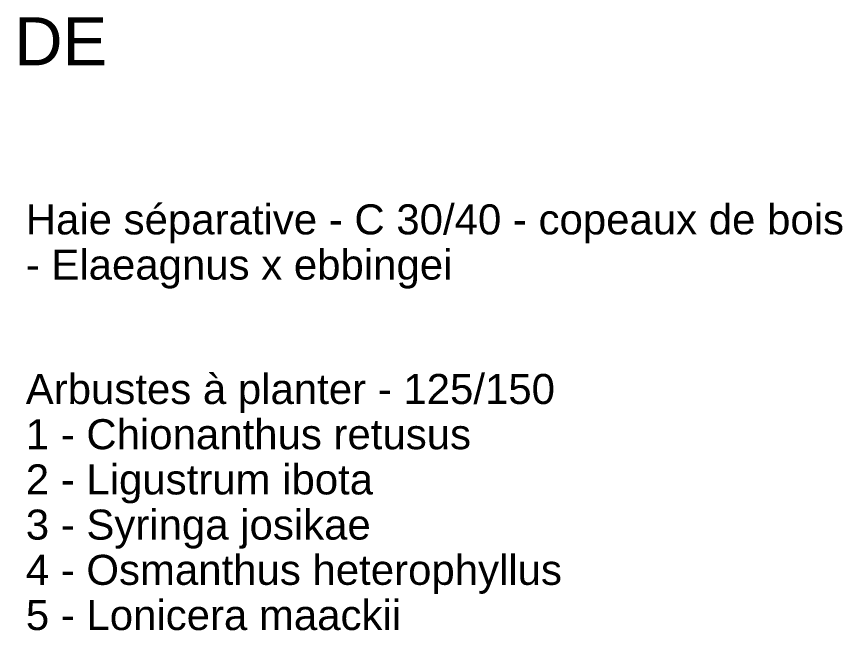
# Model space of a CAD drawing. Header units: metres. Extents: x 1838950 to 1842843, y 5171318 to 5174224.
# Drawn here: x 1840986.59 to 1841007.15, y 5171669.92 to 5171685.19 of the extents above; entities that cross this region are included whole.
import ezdxf

# ---------------------------------------------------------------- set-up
doc = ezdxf.new("R2010")
doc.units = ezdxf.units.M
doc.header["$LTSCALE"] = 0.0254
doc.layers.add('SA - légende prestations', color=7, linetype='Continuous', lineweight=18)
doc.styles.add('Arial', font='arial.ttf')

msp = doc.modelspace()

# ---------------------------------------------------------------- texts
at = {"layer": 'SA - légende prestations', "attachment_point": 1, "style": 'Arial'}
for s, insert, char_height, line_spacing_factor in [('LEGENDE', (1840980.8714, 5171685.1704), 1.19564, 0.97048), ('Haie séparative - C 30/40 - copeaux de bois', (1840986.8223, 5171680.5156), 0.747273, 0.970622), ('- Elaeagnus x ebbingei', (1840986.8226, 5171679.3911), 0.747273, 0.970622), ('Arbustes à planter - 125/150', (1840986.8226, 5171676.2967), 0.747273, 0.970622), ('1 - Chionanthus retusus', (1840986.8229, 5171675.1721), 0.747273, 0.970622), ('2 - Ligustrum ibota', (1840986.8232, 5171674.0476), 0.747273, 0.970622), ('3 - Syringa josikae', (1840986.8235, 5171672.9231), 0.747273, 0.970622), ('4 - Osmanthus heterophyllus', (1840986.8238, 5171671.7986), 0.747273, 0.970622), ('5 - Lonicera maackii', (1840986.8241, 5171670.6741), 0.747273, 0.970622)]:
    msp.add_mtext(s, dxfattribs=dict(at, insert=insert, char_height=char_height, line_spacing_factor=line_spacing_factor))

doc.saveas('drawing.dxf')
